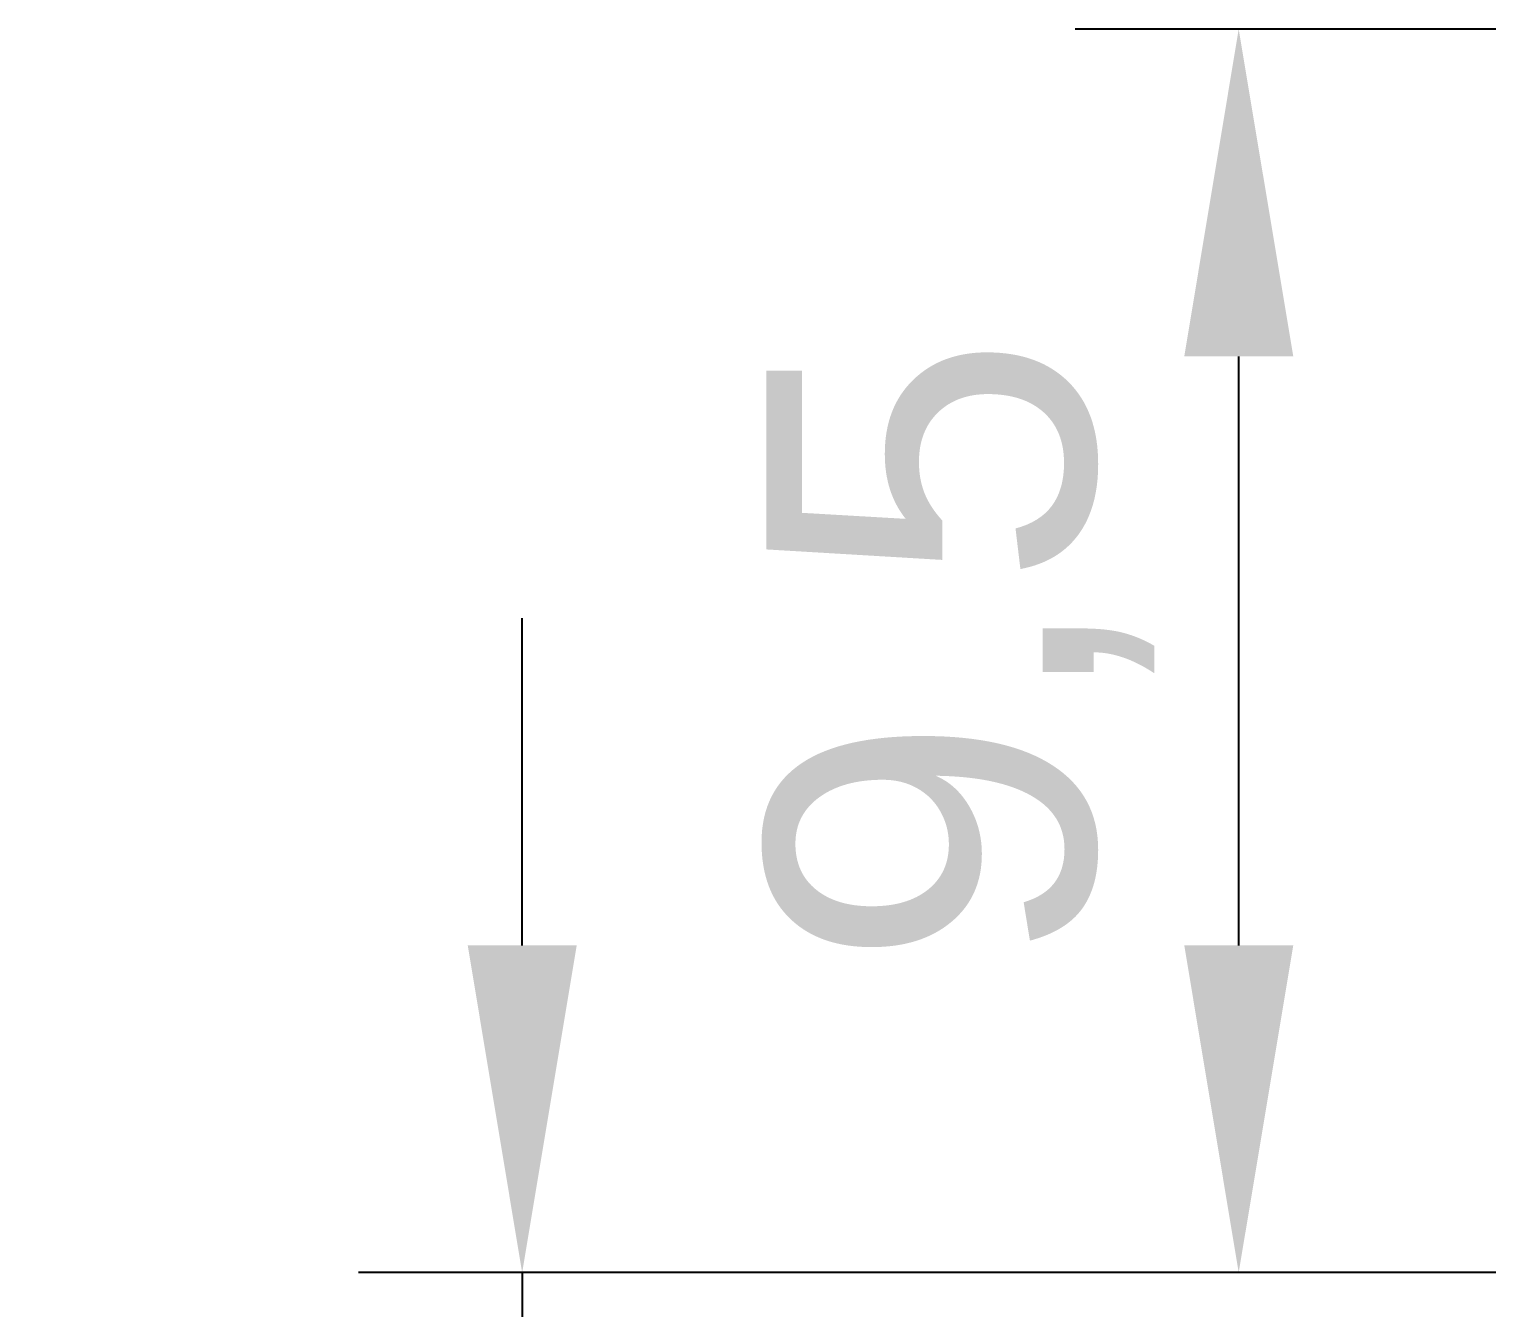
# Model space of a CAD drawing. Header units: millimetres. Extents: x -11.4 to 40, y -7.5 to 70.
# Drawn here: x -11.36 to -0.22, y 7.46 to 17.23 of the extents above; entities that cross this region are included whole.
import ezdxf

# ---------------------------------------------------------------- set-up
doc = ezdxf.new("R2010")
doc.units = ezdxf.units.MM
doc.styles.get("Standard").update_dxf_attribs({"font": 'arial.ttf'})
doc.dimstyles.new('ISO-25', dxfattribs={"dimtxt": 2.5, "dimasz": 2.5, "dimexe": 1.25, "dimexo": 0.625, "dimtad": 1, "dimtxsty": 'Standard', "dimcen": 2.5, "dimadec": 0, "dimazin": 0, "dimtfac": 1, "dimtmove": 0, "dimatfit": 3, "dimfxl": 1, "dimarcsym": 0})

# ---------------------------------------------------------------- blocks, each defined once
blk = doc.blocks.new('*D20')
at = {"layer": 'Defpoints', "color": 0, "lineweight": -2, "transparency": 16777216}
for p, q in [((8.144, 17.226), (-3.364, 17.226)), ((-2.114, 10.226), (-2.114, 14.726)), ((8.144, 7.726), (-3.364, 7.726))]:
    blk.add_line(p, q, dxfattribs=at)
at = {"layer": 'Defpoints', "color": 0, "transparency": 16777216}
for p in [(-2.114, 17.226), (8.769, 17.226), (8.769, 7.726)]:
    blk.add_point(p, dxfattribs=at)
for points in [[(-2.53, 14.726), (-1.697, 14.726), (-2.114, 17.226)], [(-2.53, 10.226), (-1.697, 10.226), (-2.114, 7.726)]]:
    blk.add_solid(points, dxfattribs=at)
at = {"layer": 'Defpoints', "color": 0, "transparency": 16777216, "insert": (-4.241, 12.476), "char_height": 2.5, "attachment_point": 5, "rotation": 90}
blk.add_mtext('9,5', dxfattribs=at)
blk = doc.blocks.new('*D21')
at = {"layer": 'Defpoints', "color": 0, "lineweight": -2, "transparency": 16777216}
for p, q in [((-7.59, 10.226), (-7.59, 12.726)), ((8.144, 7.726), (-8.84, 7.726)), ((-7.59, 7.726), (-7.59, 5.296)), ((8.211, 5.296), (-8.84, 5.296)), ((-7.59, 2.796), (-7.59, -7.491))]:
    blk.add_line(p, q, dxfattribs=at)
at = {"layer": 'Defpoints', "color": 0, "transparency": 16777216}
for p in [(8.769, 7.726), (-7.59, 5.296), (8.836, 5.296)]:
    blk.add_point(p, dxfattribs=at)
for points in [[(-8.006, 10.226), (-7.173, 10.226), (-7.59, 7.726)], [(-8.006, 2.796), (-7.173, 2.796), (-7.59, 5.296)]]:
    blk.add_solid(points, dxfattribs=at)
at = {"layer": 'Defpoints', "color": 0, "transparency": 16777216, "insert": (-9.717, -3.597), "char_height": 2.5, "attachment_point": 5, "rotation": 90}
blk.add_mtext('2,43', dxfattribs=at)

msp = doc.modelspace()

# ---------------------------------------------------------------- dimensions: what is measured, and where the dimension line sits
at = {"layer": 'Defpoints'}
for base, p2, picture, middle in [((-2.114, 17.226), (8.769, 17.226), '*D20', (-4.241, 12.476)), ((-7.59, 5.296), (8.836, 5.296), '*D21', (-9.717, -3.597))]:
    dim = msp.add_linear_dim(base=base, p1=(8.769, 7.726), p2=p2, angle=90, dimstyle='ISO-25', dxfattribs=at)
    dim.commit()
    dim.dimension.update_dxf_attribs({"geometry": picture, "text_midpoint": middle})

doc.saveas('drawing.dxf')
